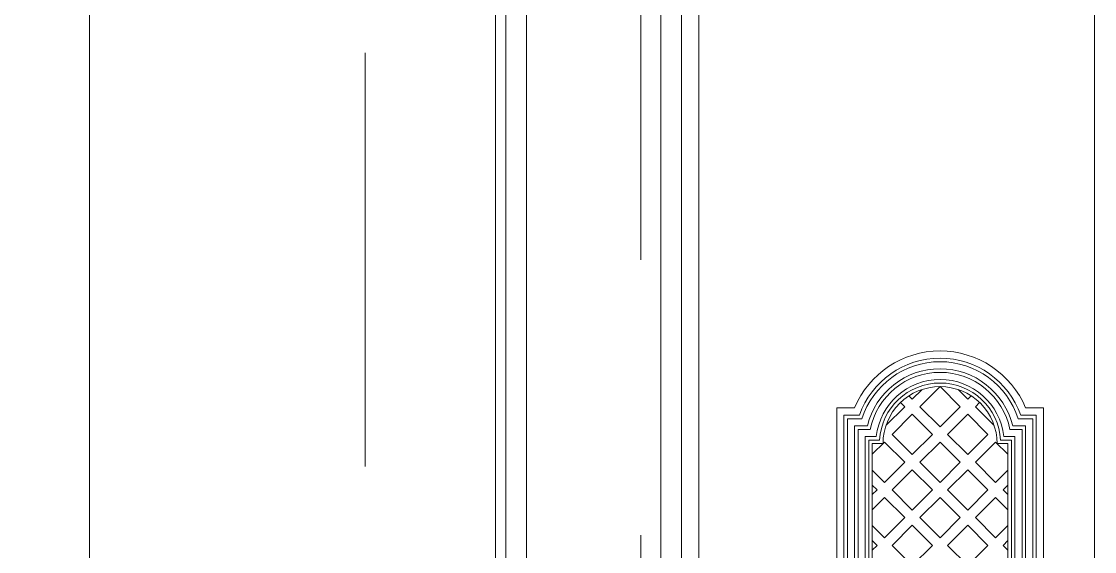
# Model space of a CAD drawing. Header units: millimetres. Extents: x -10942 to 92711, y -16583 to 30009.
# Drawn here: x 43673.8 to 43985.2, y 20032.7 to 20186.5 of the extents above; entities that cross this region are included whole.
import ezdxf

# ---------------------------------------------------------------- set-up
doc = ezdxf.new("R2010")
doc.units = ezdxf.units.MM
doc.header["$LTSCALE"] = 1000
doc.header["$MEASUREMENT"] = 0
doc.linetypes.add('CENTERX2', pattern=[4, 2.5, -0.5, 0.5, -0.5])
for name, color, linetype in [('8', 8, 'Continuous'), ('Layer7', 8, 'Continuous'), ('WOOD', 23, 'Continuous')]:
    doc.layers.add(name, color=color, linetype=linetype)
doc.layers.add('Bronze', color=40, linetype='Continuous', lineweight=0)
doc.layers.add('DIM 2', color=3, linetype='Continuous', lineweight=18)

# ---------------------------------------------------------------- blocks, each defined once
blk = doc.blocks.new('plate + cyl')
at = {"color": 33, "lineweight": 0}
for p, q in [((56200.6, -882.85), (56197.8, -885.65)), ((56205.84, -882), (56199.99, -887.85)), ((56205.84, -882), (56211.69, -887.85)), ((56211.08, -882.85), (56213.89, -885.65)), ((56194.37, -886.62), (56195.6, -887.85)), ((56196.82, -884.67), (56197.8, -885.65)), ((56214.87, -884.67), (56213.89, -885.65)), ((56217.31, -886.62), (56216.08, -887.85)), ((56195.6, -887.85), (56190.14, -893.31)), ((56197.8, -890.04), (56191.94, -895.89)), ((56197.8, -890.04), (56203.65, -895.89)), ((56199.99, -887.85), (56205.84, -893.7)), ((56211.69, -887.85), (56205.84, -893.7)), ((56213.89, -890.04), (56208.04, -895.89)), ((56213.89, -890.04), (56219.74, -895.89)), ((56216.08, -887.85), (56221.54, -893.31)), ((56191.94, -895.89), (56197.8, -901.75)), ((56203.65, -895.89), (56197.8, -901.75)), ((56208.04, -895.89), (56213.89, -901.75)), ((56219.74, -895.89), (56213.89, -901.75)), ((56189.75, -898.09), (56186.19, -901.65)), ((56205.84, -898.09), (56199.99, -903.94)), ((56205.84, -898.09), (56211.69, -903.94)), ((56221.94, -898.09), (56225.5, -901.65)), ((56195.6, -903.94), (56189.75, -909.79)), ((56199.99, -903.94), (56205.84, -909.79)), ((56211.69, -903.94), (56205.84, -909.79)), ((56216.08, -903.94), (56221.94, -909.79)), ((56186.19, -906.23), (56189.75, -909.79)), ((56197.8, -906.14), (56191.94, -911.99)), ((56197.8, -906.14), (56203.65, -911.99)), ((56213.89, -906.14), (56208.04, -911.99)), ((56213.89, -906.14), (56219.74, -911.99)), ((56225.5, -906.23), (56221.94, -909.79)), ((56186.19, -910.62), (56187.56, -911.99)), ((56187.56, -911.99), (56186.19, -913.36)), ((56191.94, -911.99), (56197.8, -917.84)), ((56203.65, -911.99), (56197.8, -917.84)), ((56208.04, -911.99), (56213.89, -917.84)), ((56219.74, -911.99), (56213.89, -917.84)), ((56225.5, -910.62), (56224.13, -911.99)), ((56224.13, -911.99), (56225.5, -913.36)), ((56189.75, -914.18), (56186.19, -917.74)), ((56189.75, -914.18), (56195.6, -920.03)), ((56205.84, -914.18), (56199.99, -920.03)), ((56205.84, -914.18), (56211.69, -920.03)), ((56199.99, -920.03), (56205.84, -925.89)), ((56211.69, -920.03), (56205.84, -925.89)), ((56197.8, -922.23), (56203.65, -928.08)), ((56213.89, -922.23), (56208.04, -928.08)), ((56186.19, -926.71), (56187.56, -928.08)), ((56225.5, -926.71), (56224.13, -928.08)), ((56187.56, -928.08), (56186.19, -929.45)), ((56224.13, -928.08), (56225.5, -929.45))]:
    blk.add_line(p, q, dxfattribs=at)
blk.add_lwpolyline([(56175.84, -888.2), (56181.02, -888.2, -0.302776), (56205.84, -871.65, -0.302776), (56230.67, -888.2), (56235.84, -888.2), (56235.84, -1279.24), (56230.67, -1279.24, -0.302776), (56205.84, -1295.79, -0.302776), (56181.02, -1279.24), (56175.84, -1279.24), (56175.84, -888.2)], format="xyb", dxfattribs=at)
for points in [[(56177.91, -890.27), (56182.44, -890.27, -0.317837), (56205.84, -873.72, -0.317837), (56229.25, -890.27), (56233.77, -890.27), (56233.77, -1277.17), (56229.25, -1277.17, -0.317837), (56205.84, -1293.72, -0.317837), (56182.44, -1277.17), (56177.91, -1277.17)], [(56178.95, -891.31), (56183.18, -891.31, -0.326276), (56205.84, -874.76, -0.326276), (56228.51, -891.31), (56232.74, -891.31), (56232.74, -1276.13), (56228.51, -1276.13, -0.326276), (56205.84, -1292.69, -0.326276), (56183.18, -1276.13), (56178.95, -1276.13)], [(56181.02, -893.38), (56184.74, -893.38, -0.34543), (56205.84, -876.82, -0.34543), (56226.94, -893.38), (56230.67, -893.38), (56230.67, -1274.07), (56226.94, -1274.07, -0.34543), (56205.84, -1290.62, -0.34543), (56184.74, -1274.07), (56181.02, -1274.07)], [(56182.05, -894.41), (56185.57, -894.41, -0.356394), (56205.84, -877.86, -0.356394), (56226.11, -894.41), (56229.64, -894.41), (56229.64, -1273.03), (56226.11, -1273.03, -0.356394), (56205.84, -1289.58, -0.356394), (56185.57, -1273.03), (56182.05, -1273.03)], [(56184.12, -896.48), (56187.34, -896.48, -0.381966), (56205.84, -879.93, -0.381966), (56224.35, -896.48), (56227.57, -896.48), (56227.57, -1270.96), (56224.35, -1270.96, -0.381966), (56205.84, -1287.51, -0.381966), (56187.34, -1270.96), (56184.12, -1270.96)], [(56185.15, -897.51), (56188.29, -897.51, -0.397078), (56205.84, -880.96, -0.397078), (56223.4, -897.51), (56226.53, -897.51), (56226.53, -1269.93), (56223.4, -1269.93, -0.397078), (56205.84, -1286.48, -0.397078), (56188.29, -1269.93), (56185.15, -1269.93)], [(56186.19, -898.55), (56189.29, -898.55, -0.414214), (56205.84, -882, -0.414214), (56222.39, -898.55), (56225.5, -898.55), (56225.5, -1268.89), (56222.39, -1268.89, -0.414214), (56205.84, -1285.44, -0.414214), (56189.29, -1268.89), (56186.19, -1268.89)]]:
    blk.add_lwpolyline(points, format="xyb", close=True, dxfattribs=at)
for points in [[(56205.84, -882), (56211.69, -887.85), (56205.84, -893.7), (56199.99, -887.85), (56205.84, -882)], [(56197.8, -890.04), (56203.65, -895.89), (56197.8, -901.75), (56191.94, -895.89), (56197.8, -890.04)], [(56213.89, -890.04), (56219.74, -895.89), (56213.89, -901.75), (56208.04, -895.89), (56213.89, -890.04)], [(56189.75, -898.09), (56195.6, -903.94), (56189.75, -909.79), (56186.19, -906.23)], [(56186.19, -901.65), (56189.75, -898.09)], [(56205.84, -898.09), (56211.69, -903.94), (56205.84, -909.79), (56199.99, -903.94), (56205.84, -898.09)], [(56225.5, -906.23), (56221.94, -909.79), (56216.08, -903.94), (56221.94, -898.09)], [(56221.94, -898.09), (56225.5, -901.65)], [(56213.89, -906.14), (56219.74, -911.99), (56213.89, -917.84), (56208.04, -911.99), (56213.89, -906.14)], [(56225.5, -910.62), (56224.13, -911.99), (56225.5, -913.36)], [(56189.75, -914.18), (56195.6, -920.03), (56189.75, -925.89), (56186.19, -922.32)], [(56186.19, -917.74), (56189.75, -914.18)], [(56205.84, -914.18), (56211.69, -920.03), (56205.84, -925.89), (56199.99, -920.03), (56205.84, -914.18)], [(56225.5, -922.32), (56221.94, -925.89), (56216.08, -920.03), (56221.94, -914.18)], [(56221.94, -914.18), (56225.5, -917.74)], [(56197.8, -922.23), (56203.65, -928.08), (56197.8, -933.93), (56191.94, -928.08), (56197.8, -922.23)], [(56213.89, -922.23), (56219.74, -928.08), (56213.89, -933.93), (56208.04, -928.08), (56213.89, -922.23)], [(56225.5, -926.71), (56224.13, -928.08), (56225.5, -929.45)]]:
    blk.add_lwpolyline(points, dxfattribs=at)
blk = doc.blocks.new('WD-13 NEW')
at = {"layer": '8', "lineweight": 0}
h = blk.add_hatch(dxfattribs=at)
h.set_pattern_fill('GOST_WOOD', color=256, scale=40)
h.set_pattern_definition([(90, (407746.27, 110557.24), (-240, -1e-14), [400, -80]), (90, (407666.27, 110477.24), (-240, -1e-14), [240, -60, 120, -60]), (90, (407586.27, 110357.24), (-240, -1e-14), [400, -80])])
h.paths.add_polyline_path([(372543.87, 110233.87), (373035.87, 110233.87), (373035.87, 110937.87), (372543.87, 110937.87)])
at = {"layer": 'WOOD', "lineweight": 0}
for points in [[(373094.87, 109460.87), (372539.87, 109460.87), (372539.87, 111750.87), (373094.87, 111750.87)], [(373089.87, 109465.87), (372544.87, 109465.87), (372544.87, 111745.87), (373089.87, 111745.87)], [(373083.87, 109471.87), (372550.87, 109471.87), (372550.87, 111739.87), (373083.87, 111739.87)], [(372589.87, 110224.87), (372589.87, 110946.87), (373044.87, 110946.87), (373044.87, 110224.87)], [(372595.85, 110230.85), (372595.85, 110940.88), (373038.88, 110940.88), (373038.88, 110230.85)], [(372598.87, 110233.87), (372598.87, 110937.87), (373035.87, 110937.87), (373035.87, 110233.87)]]:
    blk.add_lwpolyline(points, close=True, dxfattribs=at)
at = {"layer": 'Bronze', "lineweight": 0}
blk.add_blockref('plate + cyl', (316264.03, 111363.37, 0), dxfattribs=at)

msp = doc.modelspace()

# ---------------------------------------------------------------- linework, layer by layer
at = {"layer": 'Layer7', "linetype": 'CENTERX2', "lineweight": 0, "ltscale": 150}
msp.add_line((43985.22, 23426.06, 0), (43985.22, 18211.46, 0), dxfattribs=at)

# ---------------------------------------------------------------- block references
at = {"layer": 'DIM 2', "xscale": -1, "rotation": 359.9999999999999}
msp.add_blockref('WD-13 NEW', (416410.27, -90400.81, 0), dxfattribs=at)

doc.saveas('drawing.dxf')
